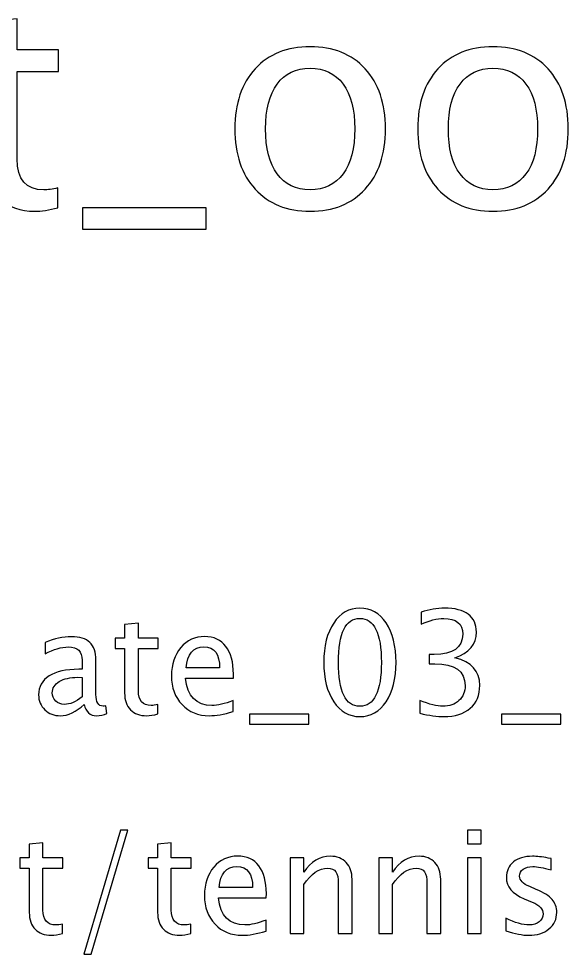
# Model space of a CAD drawing. Header units: centimetres. Extents: x -31.5 to 31.5, y -16.5 to 28.7.
# Drawn here: x -21.39 to -16.5, y 20.03 to 28.35 of the extents above; entities that cross this region are included whole.
import ezdxf

# ---------------------------------------------------------------- set-up
doc = ezdxf.new("R2010")
doc.units = ezdxf.units.CM
doc.header["$MEASUREMENT"] = 0
doc.layers.add('Layer 1', color=7, linetype='Continuous')

msp = doc.modelspace()

# ---------------------------------------------------------------- linework, layer by layer
at = {"layer": 'Layer 1'}
for points, knots in [([(-21.04092, 26.67088), (-21.11941, 26.64927), (-21.18776, 26.63869), (-21.24553, 26.63869), (-21.24553, 26.63869), (-21.37518, 26.63869), (-21.47616, 26.67573), (-21.54848, 26.74981), (-21.54848, 26.74981), (-21.62124, 26.8239), (-21.6574, 26.92664), (-21.6574, 27.0585), (-21.6574, 27.0585), (-21.6574, 27.0585), (-21.6574, 27.88223), (-21.6574, 27.88223), (-21.6574, 27.88223), (-21.6574, 27.88223), (-21.8329, 27.88223), (-21.8329, 27.88223), (-21.8329, 27.88223), (-21.8329, 27.88223), (-21.8329, 28.07273), (-21.8329, 28.07273), (-21.8329, 28.07273), (-21.8329, 28.07273), (-21.6574, 28.07273), (-21.6574, 28.07273), (-21.6574, 28.07273), (-21.6574, 28.07273), (-21.6574, 28.32629), (-21.6574, 28.32629), (-21.6574, 28.32629), (-21.6574, 28.32629), (-21.4034, 28.35054), (-21.4034, 28.35054), (-21.4034, 28.35054), (-21.4034, 28.35054), (-21.4034, 28.07273), (-21.4034, 28.07273), (-21.4034, 28.07273), (-21.4034, 28.07273), (-21.03563, 28.07273), (-21.03563, 28.07273), (-21.03563, 28.07273), (-21.03563, 28.07273), (-21.03563, 27.88223), (-21.03563, 27.88223), (-21.03563, 27.88223), (-21.03563, 27.88223), (-21.4034, 27.88223), (-21.4034, 27.88223), (-21.4034, 27.88223), (-21.4034, 27.88223), (-21.4034, 27.10436), (-21.4034, 27.10436), (-21.4034, 27.10436), (-21.4034, 26.92091), (-21.32358, 26.82919), (-21.16439, 26.82919), (-21.16439, 26.82919), (-21.13044, 26.82919), (-21.08943, 26.83492), (-21.04092, 26.84595), (-21.04092, 26.84595), (-21.04092, 26.84595), (-21.04092, 26.67088), (-21.04092, 26.67088)], [0, 0, 0, 0, 0.0555556, 0.0555556, 0.0555556, 0.0555556, 0.1111111, 0.1111111, 0.1111111, 0.1111111, 0.1666667, 0.1666667, 0.1666667, 0.1666667, 0.2222222, 0.2222222, 0.2222222, 0.2222222, 0.2777778, 0.2777778, 0.2777778, 0.2777778, 0.3333333, 0.3333333, 0.3333333, 0.3333333, 0.3888889, 0.3888889, 0.3888889, 0.3888889, 0.4444444, 0.4444444, 0.4444444, 0.4444444, 0.5, 0.5, 0.5, 0.5, 0.5555556, 0.5555556, 0.5555556, 0.5555556, 0.6111111, 0.6111111, 0.6111111, 0.6111111, 0.6666667, 0.6666667, 0.6666667, 0.6666667, 0.7222222, 0.7222222, 0.7222222, 0.7222222, 0.7777778, 0.7777778, 0.7777778, 0.7777778, 0.8333333, 0.8333333, 0.8333333, 0.8333333, 0.8888889, 0.8888889, 0.8888889, 0.8888889, 1, 1, 1, 1]), ([(-18.79726, 26.63869), (-19.00319, 26.63869), (-19.16635, 26.70439), (-19.2863, 26.8358), (-19.2863, 26.8358), (-19.40668, 26.96721), (-19.46666, 27.14581), (-19.46666, 27.37114), (-19.46666, 27.37114), (-19.46666, 27.59604), (-19.40668, 27.77419), (-19.2863, 27.90516), (-19.2863, 27.90516), (-19.16635, 28.03613), (-19.00319, 28.10183), (-18.79726, 28.10183), (-18.79726, 28.10183), (-18.59133, 28.10183), (-18.42817, 28.03613), (-18.30822, 27.90516), (-18.30822, 27.90516), (-18.18784, 27.77419), (-18.12787, 27.59604), (-18.12787, 27.37114), (-18.12787, 27.37114), (-18.12787, 27.14581), (-18.18784, 26.96721), (-18.30822, 26.8358), (-18.30822, 26.8358), (-18.42817, 26.70439), (-18.59133, 26.63869), (-18.79726, 26.63869)], [0, 0, 0, 0, 0.1111111, 0.1111111, 0.1111111, 0.1111111, 0.2222222, 0.2222222, 0.2222222, 0.2222222, 0.3333333, 0.3333333, 0.3333333, 0.3333333, 0.4444444, 0.4444444, 0.4444444, 0.4444444, 0.5555556, 0.5555556, 0.5555556, 0.5555556, 0.6666667, 0.6666667, 0.6666667, 0.6666667, 0.7777778, 0.7777778, 0.7777778, 0.7777778, 1, 1, 1, 1]), ([(-17.17184, 26.63869), (-17.37777, 26.63869), (-17.54093, 26.70439), (-17.66088, 26.8358), (-17.66088, 26.8358), (-17.78126, 26.96721), (-17.84124, 27.14581), (-17.84124, 27.37114), (-17.84124, 27.37114), (-17.84124, 27.59604), (-17.78126, 27.77419), (-17.66088, 27.90516), (-17.66088, 27.90516), (-17.54093, 28.03613), (-17.37777, 28.10183), (-17.17184, 28.10183), (-17.17184, 28.10183), (-16.96591, 28.10183), (-16.80275, 28.03613), (-16.6828, 27.90516), (-16.6828, 27.90516), (-16.56242, 27.77419), (-16.50245, 27.59604), (-16.50245, 27.37114), (-16.50245, 27.37114), (-16.50245, 27.14581), (-16.56242, 26.96721), (-16.6828, 26.8358), (-16.6828, 26.8358), (-16.80275, 26.70439), (-16.96591, 26.63869), (-17.17184, 26.63869)], [0, 0, 0, 0, 0.1111111, 0.1111111, 0.1111111, 0.1111111, 0.2222222, 0.2222222, 0.2222222, 0.2222222, 0.3333333, 0.3333333, 0.3333333, 0.3333333, 0.4444444, 0.4444444, 0.4444444, 0.4444444, 0.5555556, 0.5555556, 0.5555556, 0.5555556, 0.6666667, 0.6666667, 0.6666667, 0.6666667, 0.7777778, 0.7777778, 0.7777778, 0.7777778, 1, 1, 1, 1]), ([(-18.7977, 26.82919), (-18.67202, 26.82919), (-18.57413, 26.87637), (-18.50446, 26.97118), (-18.50446, 26.97118), (-18.43522, 27.06555), (-18.40039, 27.19917), (-18.40039, 27.37114), (-18.40039, 27.37114), (-18.40039, 27.54268), (-18.43522, 27.67586), (-18.50446, 27.77022), (-18.50446, 27.77022), (-18.57413, 27.86415), (-18.67202, 27.91133), (-18.7977, 27.91133), (-18.7977, 27.91133), (-18.92382, 27.91133), (-19.02171, 27.86415), (-19.09051, 27.77022), (-19.09051, 27.77022), (-19.15974, 27.67586), (-19.19413, 27.54268), (-19.19413, 27.37114), (-19.19413, 27.37114), (-19.19413, 27.19917), (-19.15974, 27.06555), (-19.09051, 26.97118), (-19.09051, 26.97118), (-19.02171, 26.87637), (-18.92382, 26.82919), (-18.7977, 26.82919)], [0, 0, 0, 0, 0.1111111, 0.1111111, 0.1111111, 0.1111111, 0.2222222, 0.2222222, 0.2222222, 0.2222222, 0.3333333, 0.3333333, 0.3333333, 0.3333333, 0.4444444, 0.4444444, 0.4444444, 0.4444444, 0.5555556, 0.5555556, 0.5555556, 0.5555556, 0.6666667, 0.6666667, 0.6666667, 0.6666667, 0.7777778, 0.7777778, 0.7777778, 0.7777778, 1, 1, 1, 1]), ([(-17.17228, 26.82919), (-17.0466, 26.82919), (-16.94871, 26.87637), (-16.87904, 26.97118), (-16.87904, 26.97118), (-16.8098, 27.06555), (-16.77497, 27.19917), (-16.77497, 27.37114), (-16.77497, 27.37114), (-16.77497, 27.54268), (-16.8098, 27.67586), (-16.87904, 27.77022), (-16.87904, 27.77022), (-16.94871, 27.86415), (-17.0466, 27.91133), (-17.17228, 27.91133), (-17.17228, 27.91133), (-17.2984, 27.91133), (-17.39629, 27.86415), (-17.46509, 27.77022), (-17.46509, 27.77022), (-17.53432, 27.67586), (-17.56871, 27.54268), (-17.56871, 27.37114), (-17.56871, 27.37114), (-17.56871, 27.19917), (-17.53432, 27.06555), (-17.46509, 26.97118), (-17.46509, 26.97118), (-17.39629, 26.87637), (-17.2984, 26.82919), (-17.17228, 26.82919)], [0, 0, 0, 0, 0.1111111, 0.1111111, 0.1111111, 0.1111111, 0.2222222, 0.2222222, 0.2222222, 0.2222222, 0.3333333, 0.3333333, 0.3333333, 0.3333333, 0.4444444, 0.4444444, 0.4444444, 0.4444444, 0.5555556, 0.5555556, 0.5555556, 0.5555556, 0.6666667, 0.6666667, 0.6666667, 0.6666667, 0.7777778, 0.7777778, 0.7777778, 0.7777778, 1, 1, 1, 1]), ([(-20.82132, 26.47994), (-20.82132, 26.47994), (-20.82132, 26.67044), (-20.82132, 26.67044), (-20.82132, 26.67044), (-20.82132, 26.67044), (-19.72065, 26.67044), (-19.72065, 26.67044), (-19.72065, 26.67044), (-19.72065, 26.67044), (-19.72065, 26.47994), (-19.72065, 26.47994), (-19.72065, 26.47994), (-19.72065, 26.47994), (-20.82132, 26.47994), (-20.82132, 26.47994)], [0, 0, 0, 0, 0.2, 0.2, 0.2, 0.2, 0.4, 0.4, 0.4, 0.4, 0.6, 0.6, 0.6, 0.6, 1, 1, 1, 1]), ([(-18.35502, 22.14758), (-18.45133, 22.14758), (-18.52901, 22.19182), (-18.58785, 22.28008), (-18.58785, 22.28008), (-18.64691, 22.36835), (-18.67633, 22.48477), (-18.67633, 22.62955), (-18.67633, 22.62955), (-18.67633, 22.77433), (-18.64691, 22.89074), (-18.58785, 22.97901), (-18.58785, 22.97901), (-18.52901, 23.06727), (-18.45133, 23.11151), (-18.35502, 23.11151), (-18.35502, 23.11151), (-18.25829, 23.11151), (-18.18061, 23.06748), (-18.12176, 22.97943), (-18.12176, 22.97943), (-18.06313, 22.89138), (-18.03371, 22.77475), (-18.03371, 22.62955), (-18.03371, 22.62955), (-18.03371, 22.48477), (-18.06313, 22.36835), (-18.12176, 22.28008), (-18.12176, 22.28008), (-18.18061, 22.19182), (-18.25829, 22.14758), (-18.35502, 22.14758)], [0, 0, 0, 0, 0.1111111, 0.1111111, 0.1111111, 0.1111111, 0.2222222, 0.2222222, 0.2222222, 0.2222222, 0.3333333, 0.3333333, 0.3333333, 0.3333333, 0.4444444, 0.4444444, 0.4444444, 0.4444444, 0.5555556, 0.5555556, 0.5555556, 0.5555556, 0.6666667, 0.6666667, 0.6666667, 0.6666667, 0.7777778, 0.7777778, 0.7777778, 0.7777778, 1, 1, 1, 1]), ([(-17.82374, 22.17679), (-17.82374, 22.17679), (-17.82374, 22.29109), (-17.82374, 22.29109), (-17.82374, 22.29109), (-17.73653, 22.25638), (-17.66816, 22.23902), (-17.618, 22.23902), (-17.618, 22.23902), (-17.55894, 22.23902), (-17.51132, 22.25595), (-17.4747, 22.29003), (-17.4747, 22.29003), (-17.43808, 22.32411), (-17.41988, 22.36856), (-17.41988, 22.42317), (-17.41988, 22.42317), (-17.41988, 22.55271), (-17.51005, 22.61748), (-17.69039, 22.61748), (-17.69039, 22.61748), (-17.69039, 22.61748), (-17.73865, 22.61748), (-17.73865, 22.61748), (-17.73865, 22.61748), (-17.73865, 22.61748), (-17.73865, 22.6994), (-17.73865, 22.6994), (-17.73865, 22.6994), (-17.73865, 22.6994), (-17.69589, 22.70003), (-17.69589, 22.70003), (-17.69589, 22.70003), (-17.52635, 22.70003), (-17.44147, 22.75972), (-17.44147, 22.87931), (-17.44147, 22.87931), (-17.44147, 22.97308), (-17.49777, 23.02007), (-17.61017, 23.02007), (-17.61017, 23.02007), (-17.67049, 23.02007), (-17.73738, 23.00271), (-17.81104, 22.968), (-17.81104, 22.968), (-17.81104, 22.968), (-17.81104, 23.07468), (-17.81104, 23.07468), (-17.81104, 23.07468), (-17.73886, 23.09923), (-17.66922, 23.11151), (-17.60234, 23.11151), (-17.60234, 23.11151), (-17.51132, 23.11151), (-17.44126, 23.09331), (-17.39257, 23.0569), (-17.39257, 23.0569), (-17.34389, 23.02071), (-17.31955, 22.968), (-17.31955, 22.899), (-17.31955, 22.899), (-17.31955, 22.79126), (-17.38326, 22.71442), (-17.5109, 22.6687), (-17.5109, 22.6687), (-17.36294, 22.6342), (-17.28907, 22.55313), (-17.28907, 22.42508), (-17.28907, 22.42508), (-17.28907, 22.33872), (-17.31764, 22.27077), (-17.37458, 22.22145), (-17.37458, 22.22145), (-17.43152, 22.17213), (-17.50984, 22.14758), (-17.60932, 22.14758), (-17.60932, 22.14758), (-17.66605, 22.14758), (-17.73738, 22.15732), (-17.82374, 22.17679)], [0, 0, 0, 0, 0.047619, 0.047619, 0.047619, 0.047619, 0.0952381, 0.0952381, 0.0952381, 0.0952381, 0.1428571, 0.1428571, 0.1428571, 0.1428571, 0.1904762, 0.1904762, 0.1904762, 0.1904762, 0.2380952, 0.2380952, 0.2380952, 0.2380952, 0.2857143, 0.2857143, 0.2857143, 0.2857143, 0.3333333, 0.3333333, 0.3333333, 0.3333333, 0.3809524, 0.3809524, 0.3809524, 0.3809524, 0.4285714, 0.4285714, 0.4285714, 0.4285714, 0.4761905, 0.4761905, 0.4761905, 0.4761905, 0.5238095, 0.5238095, 0.5238095, 0.5238095, 0.5714286, 0.5714286, 0.5714286, 0.5714286, 0.6190476, 0.6190476, 0.6190476, 0.6190476, 0.6666667, 0.6666667, 0.6666667, 0.6666667, 0.7142857, 0.7142857, 0.7142857, 0.7142857, 0.7619048, 0.7619048, 0.7619048, 0.7619048, 0.8095238, 0.8095238, 0.8095238, 0.8095238, 0.8571429, 0.8571429, 0.8571429, 0.8571429, 0.9047619, 0.9047619, 0.9047619, 0.9047619, 1, 1, 1, 1]), ([(-20.15101, 22.17065), (-20.18869, 22.16028), (-20.22149, 22.1552), (-20.24922, 22.1552), (-20.24922, 22.1552), (-20.31145, 22.1552), (-20.35992, 22.17298), (-20.39464, 22.20854), (-20.39464, 22.20854), (-20.42956, 22.2441), (-20.44692, 22.29342), (-20.44692, 22.35671), (-20.44692, 22.35671), (-20.44692, 22.35671), (-20.44692, 22.7521), (-20.44692, 22.7521), (-20.44692, 22.7521), (-20.44692, 22.7521), (-20.53116, 22.7521), (-20.53116, 22.7521), (-20.53116, 22.7521), (-20.53116, 22.7521), (-20.53116, 22.84354), (-20.53116, 22.84354), (-20.53116, 22.84354), (-20.53116, 22.84354), (-20.44692, 22.84354), (-20.44692, 22.84354), (-20.44692, 22.84354), (-20.44692, 22.84354), (-20.44692, 22.96525), (-20.44692, 22.96525), (-20.44692, 22.96525), (-20.44692, 22.96525), (-20.325, 22.97689), (-20.325, 22.97689), (-20.325, 22.97689), (-20.325, 22.97689), (-20.325, 22.84354), (-20.325, 22.84354), (-20.325, 22.84354), (-20.325, 22.84354), (-20.14847, 22.84354), (-20.14847, 22.84354), (-20.14847, 22.84354), (-20.14847, 22.84354), (-20.14847, 22.7521), (-20.14847, 22.7521), (-20.14847, 22.7521), (-20.14847, 22.7521), (-20.325, 22.7521), (-20.325, 22.7521), (-20.325, 22.7521), (-20.325, 22.7521), (-20.325, 22.37872), (-20.325, 22.37872), (-20.325, 22.37872), (-20.325, 22.29067), (-20.28669, 22.24664), (-20.21028, 22.24664), (-20.21028, 22.24664), (-20.19398, 22.24664), (-20.17429, 22.24939), (-20.15101, 22.25468), (-20.15101, 22.25468), (-20.15101, 22.25468), (-20.15101, 22.17065), (-20.15101, 22.17065)], [0, 0, 0, 0, 0.0555556, 0.0555556, 0.0555556, 0.0555556, 0.1111111, 0.1111111, 0.1111111, 0.1111111, 0.1666667, 0.1666667, 0.1666667, 0.1666667, 0.2222222, 0.2222222, 0.2222222, 0.2222222, 0.2777778, 0.2777778, 0.2777778, 0.2777778, 0.3333333, 0.3333333, 0.3333333, 0.3333333, 0.3888889, 0.3888889, 0.3888889, 0.3888889, 0.4444444, 0.4444444, 0.4444444, 0.4444444, 0.5, 0.5, 0.5, 0.5, 0.5555556, 0.5555556, 0.5555556, 0.5555556, 0.6111111, 0.6111111, 0.6111111, 0.6111111, 0.6666667, 0.6666667, 0.6666667, 0.6666667, 0.7222222, 0.7222222, 0.7222222, 0.7222222, 0.7777778, 0.7777778, 0.7777778, 0.7777778, 0.8333333, 0.8333333, 0.8333333, 0.8333333, 0.8888889, 0.8888889, 0.8888889, 0.8888889, 1, 1, 1, 1]), ([(-18.35523, 22.23902), (-18.22802, 22.23902), (-18.16452, 22.3692), (-18.16452, 22.62955), (-18.16452, 22.62955), (-18.16452, 22.8899), (-18.22802, 23.02007), (-18.35523, 23.02007), (-18.35523, 23.02007), (-18.48202, 23.02007), (-18.54552, 22.8899), (-18.54552, 22.62955), (-18.54552, 22.62955), (-18.54552, 22.3692), (-18.48202, 22.23902), (-18.35523, 22.23902)], [0, 0, 0, 0, 0.2, 0.2, 0.2, 0.2, 0.4, 0.4, 0.4, 0.4, 0.6, 0.6, 0.6, 0.6, 1, 1, 1, 1]), ([(-20.80633, 22.25617), (-20.87956, 22.18886), (-20.95005, 22.1552), (-21.01778, 22.1552), (-21.01778, 22.1552), (-21.07345, 22.1552), (-21.11981, 22.17256), (-21.15642, 22.20748), (-21.15642, 22.20748), (-21.19325, 22.24241), (-21.21167, 22.28643), (-21.21167, 22.33956), (-21.21167, 22.33956), (-21.21167, 22.41301), (-21.18077, 22.46953), (-21.11896, 22.5089), (-21.11896, 22.5089), (-21.05715, 22.54827), (-20.96846, 22.56795), (-20.85289, 22.56795), (-20.85289, 22.56795), (-20.85289, 22.56795), (-20.82432, 22.56795), (-20.82432, 22.56795), (-20.82432, 22.56795), (-20.82432, 22.56795), (-20.82432, 22.64902), (-20.82432, 22.64902), (-20.82432, 22.64902), (-20.82432, 22.72712), (-20.86496, 22.76607), (-20.94645, 22.76607), (-20.94645, 22.76607), (-21.00953, 22.76607), (-21.07853, 22.74617), (-21.15325, 22.70638), (-21.15325, 22.70638), (-21.15325, 22.70638), (-21.15325, 22.80671), (-21.15325, 22.80671), (-21.15325, 22.80671), (-21.07112, 22.84058), (-20.99365, 22.85751), (-20.92105, 22.85751), (-20.92105, 22.85751), (-20.84633, 22.85751), (-20.79109, 22.84058), (-20.75574, 22.8065), (-20.75574, 22.8065), (-20.72018, 22.77242), (-20.7024, 22.71993), (-20.7024, 22.64902), (-20.7024, 22.64902), (-20.7024, 22.64902), (-20.7024, 22.34485), (-20.7024, 22.34485), (-20.7024, 22.34485), (-20.7024, 22.27522), (-20.68102, 22.24029), (-20.63805, 22.24029), (-20.63805, 22.24029), (-20.63276, 22.24029), (-20.62493, 22.24114), (-20.61456, 22.24283), (-20.61456, 22.24283), (-20.61456, 22.24283), (-20.60588, 22.1751), (-20.60588, 22.1751), (-20.60588, 22.1751), (-20.63361, 22.16176), (-20.66409, 22.1552), (-20.69753, 22.1552), (-20.69753, 22.1552), (-20.75447, 22.1552), (-20.79066, 22.18886), (-20.80633, 22.25617)], [0, 0, 0, 0, 0.05, 0.05, 0.05, 0.05, 0.1, 0.1, 0.1, 0.1, 0.15, 0.15, 0.15, 0.15, 0.2, 0.2, 0.2, 0.2, 0.25, 0.25, 0.25, 0.25, 0.3, 0.3, 0.3, 0.3, 0.35, 0.35, 0.35, 0.35, 0.4, 0.4, 0.4, 0.4, 0.45, 0.45, 0.45, 0.45, 0.5, 0.5, 0.5, 0.5, 0.55, 0.55, 0.55, 0.55, 0.6, 0.6, 0.6, 0.6, 0.65, 0.65, 0.65, 0.65, 0.7, 0.7, 0.7, 0.7, 0.75, 0.75, 0.75, 0.75, 0.8, 0.8, 0.8, 0.8, 0.85, 0.85, 0.85, 0.85, 0.9, 0.9, 0.9, 0.9, 1, 1, 1, 1]), ([(-19.48299, 22.19203), (-19.5649, 22.16748), (-19.63497, 22.1552), (-19.69339, 22.1552), (-19.69339, 22.1552), (-19.79308, 22.1552), (-19.87415, 22.18822), (-19.93659, 22.25405), (-19.93659, 22.25405), (-19.99903, 22.31988), (-20.03036, 22.40518), (-20.03036, 22.51017), (-20.03036, 22.51017), (-20.03036, 22.61198), (-20.00284, 22.69559), (-19.9476, 22.76099), (-19.9476, 22.76099), (-19.89235, 22.82618), (-19.82166, 22.85878), (-19.73551, 22.85878), (-19.73551, 22.85878), (-19.65402, 22.85878), (-19.59094, 22.82978), (-19.54649, 22.77179), (-19.54649, 22.77179), (-19.50204, 22.71379), (-19.47981, 22.63166), (-19.47981, 22.52519), (-19.47981, 22.52519), (-19.47981, 22.52519), (-19.48045, 22.48794), (-19.48045, 22.48794), (-19.48045, 22.48794), (-19.48045, 22.48794), (-19.9059, 22.48794), (-19.9059, 22.48794), (-19.9059, 22.48794), (-19.88812, 22.32707), (-19.80959, 22.24664), (-19.67053, 22.24664), (-19.67053, 22.24664), (-19.61951, 22.24664), (-19.55707, 22.26103), (-19.48299, 22.28982), (-19.48299, 22.28982), (-19.48299, 22.28982), (-19.48299, 22.19203), (-19.48299, 22.19203)], [0, 0, 0, 0, 0.0769231, 0.0769231, 0.0769231, 0.0769231, 0.1538462, 0.1538462, 0.1538462, 0.1538462, 0.2307692, 0.2307692, 0.2307692, 0.2307692, 0.3076923, 0.3076923, 0.3076923, 0.3076923, 0.3846154, 0.3846154, 0.3846154, 0.3846154, 0.4615385, 0.4615385, 0.4615385, 0.4615385, 0.5384615, 0.5384615, 0.5384615, 0.5384615, 0.6153846, 0.6153846, 0.6153846, 0.6153846, 0.6923077, 0.6923077, 0.6923077, 0.6923077, 0.7692308, 0.7692308, 0.7692308, 0.7692308, 0.8461538, 0.8461538, 0.8461538, 0.8461538, 1, 1, 1, 1]), ([(-19.89955, 22.57938), (-19.89955, 22.57938), (-19.60237, 22.57938), (-19.60237, 22.57938), (-19.60237, 22.57938), (-19.60237, 22.70469), (-19.64915, 22.76734), (-19.74249, 22.76734), (-19.74249, 22.76734), (-19.83647, 22.76734), (-19.88875, 22.70469), (-19.89955, 22.57938)], [0, 0, 0, 0, 0.25, 0.25, 0.25, 0.25, 0.5, 0.5, 0.5, 0.5, 1, 1, 1, 1]), ([(-20.82432, 22.32263), (-20.82432, 22.32263), (-20.82432, 22.49556), (-20.82432, 22.49556), (-20.82432, 22.49556), (-20.82432, 22.49556), (-20.86348, 22.49683), (-20.86348, 22.49683), (-20.86348, 22.49683), (-20.93121, 22.49683), (-20.98582, 22.48434), (-21.02752, 22.45937), (-21.02752, 22.45937), (-21.06901, 22.43418), (-21.08975, 22.40095), (-21.08975, 22.35946), (-21.08975, 22.35946), (-21.08975, 22.33046), (-21.07938, 22.30591), (-21.05885, 22.2858), (-21.05885, 22.2858), (-21.0381, 22.26569), (-21.01291, 22.25553), (-20.98307, 22.25553), (-20.98307, 22.25553), (-20.93227, 22.25553), (-20.87935, 22.27797), (-20.82432, 22.32263)], [0, 0, 0, 0, 0.125, 0.125, 0.125, 0.125, 0.25, 0.25, 0.25, 0.25, 0.375, 0.375, 0.375, 0.375, 0.5, 0.5, 0.5, 0.5, 0.625, 0.625, 0.625, 0.625, 0.75, 0.75, 0.75, 0.75, 1, 1, 1, 1]), ([(-19.338, 22.079), (-19.338, 22.079), (-19.338, 22.17044), (-19.338, 22.17044), (-19.338, 22.17044), (-19.338, 22.17044), (-18.80968, 22.17044), (-18.80968, 22.17044), (-18.80968, 22.17044), (-18.80968, 22.17044), (-18.80968, 22.079), (-18.80968, 22.079), (-18.80968, 22.079), (-18.80968, 22.079), (-19.338, 22.079), (-19.338, 22.079)], [0, 0, 0, 0, 0.2, 0.2, 0.2, 0.2, 0.4, 0.4, 0.4, 0.4, 0.6, 0.6, 0.6, 0.6, 1, 1, 1, 1]), ([(-17.09688, 22.079), (-17.09688, 22.079), (-17.09688, 22.17044), (-17.09688, 22.17044), (-17.09688, 22.17044), (-17.09688, 22.17044), (-16.56856, 22.17044), (-16.56856, 22.17044), (-16.56856, 22.17044), (-16.56856, 22.17044), (-16.56856, 22.079), (-16.56856, 22.079), (-16.56856, 22.079), (-16.56856, 22.079), (-17.09688, 22.079), (-17.09688, 22.079)], [0, 0, 0, 0, 0.2, 0.2, 0.2, 0.2, 0.4, 0.4, 0.4, 0.4, 0.6, 0.6, 0.6, 0.6, 1, 1, 1, 1]), ([(-20.80952, 20.03472), (-20.80952, 20.03472), (-20.48292, 21.13708), (-20.48292, 21.13708), (-20.48292, 21.13708), (-20.48292, 21.13708), (-20.41836, 21.13708), (-20.41836, 21.13708), (-20.41836, 21.13708), (-20.41836, 21.13708), (-20.74496, 20.03472), (-20.74496, 20.03472), (-20.74496, 20.03472), (-20.74496, 20.03472), (-20.80952, 20.03472), (-20.80952, 20.03472)], [0, 0, 0, 0, 0.2, 0.2, 0.2, 0.2, 0.4, 0.4, 0.4, 0.4, 0.6, 0.6, 0.6, 0.6, 1, 1, 1, 1]), ([(-17.39978, 21.01516), (-17.39978, 21.01516), (-17.39978, 21.13708), (-17.39978, 21.13708), (-17.39978, 21.13708), (-17.39978, 21.13708), (-17.27786, 21.13708), (-17.27786, 21.13708), (-17.27786, 21.13708), (-17.27786, 21.13708), (-17.27786, 21.01516), (-17.27786, 21.01516), (-17.27786, 21.01516), (-17.27786, 21.01516), (-17.39978, 21.01516), (-17.39978, 21.01516)], [0, 0, 0, 0, 0.2, 0.2, 0.2, 0.2, 0.4, 0.4, 0.4, 0.4, 0.6, 0.6, 0.6, 0.6, 1, 1, 1, 1]), ([(-20.99875, 20.21908), (-21.03643, 20.20871), (-21.06923, 20.20363), (-21.09696, 20.20363), (-21.09696, 20.20363), (-21.15919, 20.20363), (-21.20766, 20.22141), (-21.24238, 20.25697), (-21.24238, 20.25697), (-21.2773, 20.29253), (-21.29466, 20.34185), (-21.29466, 20.40514), (-21.29466, 20.40514), (-21.29466, 20.40514), (-21.29466, 20.80053), (-21.29466, 20.80053), (-21.29466, 20.80053), (-21.29466, 20.80053), (-21.3789, 20.80053), (-21.3789, 20.80053), (-21.3789, 20.80053), (-21.3789, 20.80053), (-21.3789, 20.89197), (-21.3789, 20.89197), (-21.3789, 20.89197), (-21.3789, 20.89197), (-21.29466, 20.89197), (-21.29466, 20.89197), (-21.29466, 20.89197), (-21.29466, 20.89197), (-21.29466, 21.01368), (-21.29466, 21.01368), (-21.29466, 21.01368), (-21.29466, 21.01368), (-21.17274, 21.02532), (-21.17274, 21.02532), (-21.17274, 21.02532), (-21.17274, 21.02532), (-21.17274, 20.89197), (-21.17274, 20.89197), (-21.17274, 20.89197), (-21.17274, 20.89197), (-20.99621, 20.89197), (-20.99621, 20.89197), (-20.99621, 20.89197), (-20.99621, 20.89197), (-20.99621, 20.80053), (-20.99621, 20.80053), (-20.99621, 20.80053), (-20.99621, 20.80053), (-21.17274, 20.80053), (-21.17274, 20.80053), (-21.17274, 20.80053), (-21.17274, 20.80053), (-21.17274, 20.42715), (-21.17274, 20.42715), (-21.17274, 20.42715), (-21.17274, 20.3391), (-21.13443, 20.29507), (-21.05802, 20.29507), (-21.05802, 20.29507), (-21.04172, 20.29507), (-21.02203, 20.29782), (-20.99875, 20.30311), (-20.99875, 20.30311), (-20.99875, 20.30311), (-20.99875, 20.21908), (-20.99875, 20.21908)], [0, 0, 0, 0, 0.0555556, 0.0555556, 0.0555556, 0.0555556, 0.1111111, 0.1111111, 0.1111111, 0.1111111, 0.1666667, 0.1666667, 0.1666667, 0.1666667, 0.2222222, 0.2222222, 0.2222222, 0.2222222, 0.2777778, 0.2777778, 0.2777778, 0.2777778, 0.3333333, 0.3333333, 0.3333333, 0.3333333, 0.3888889, 0.3888889, 0.3888889, 0.3888889, 0.4444444, 0.4444444, 0.4444444, 0.4444444, 0.5, 0.5, 0.5, 0.5, 0.5555556, 0.5555556, 0.5555556, 0.5555556, 0.6111111, 0.6111111, 0.6111111, 0.6111111, 0.6666667, 0.6666667, 0.6666667, 0.6666667, 0.7222222, 0.7222222, 0.7222222, 0.7222222, 0.7777778, 0.7777778, 0.7777778, 0.7777778, 0.8333333, 0.8333333, 0.8333333, 0.8333333, 0.8888889, 0.8888889, 0.8888889, 0.8888889, 1, 1, 1, 1]), ([(-19.85787, 20.21908), (-19.89555, 20.20871), (-19.92835, 20.20363), (-19.95608, 20.20363), (-19.95608, 20.20363), (-20.01831, 20.20363), (-20.06678, 20.22141), (-20.1015, 20.25697), (-20.1015, 20.25697), (-20.13642, 20.29253), (-20.15378, 20.34185), (-20.15378, 20.40514), (-20.15378, 20.40514), (-20.15378, 20.40514), (-20.15378, 20.80053), (-20.15378, 20.80053), (-20.15378, 20.80053), (-20.15378, 20.80053), (-20.23802, 20.80053), (-20.23802, 20.80053), (-20.23802, 20.80053), (-20.23802, 20.80053), (-20.23802, 20.89197), (-20.23802, 20.89197), (-20.23802, 20.89197), (-20.23802, 20.89197), (-20.15378, 20.89197), (-20.15378, 20.89197), (-20.15378, 20.89197), (-20.15378, 20.89197), (-20.15378, 21.01368), (-20.15378, 21.01368), (-20.15378, 21.01368), (-20.15378, 21.01368), (-20.03186, 21.02532), (-20.03186, 21.02532), (-20.03186, 21.02532), (-20.03186, 21.02532), (-20.03186, 20.89197), (-20.03186, 20.89197), (-20.03186, 20.89197), (-20.03186, 20.89197), (-19.85533, 20.89197), (-19.85533, 20.89197), (-19.85533, 20.89197), (-19.85533, 20.89197), (-19.85533, 20.80053), (-19.85533, 20.80053), (-19.85533, 20.80053), (-19.85533, 20.80053), (-20.03186, 20.80053), (-20.03186, 20.80053), (-20.03186, 20.80053), (-20.03186, 20.80053), (-20.03186, 20.42715), (-20.03186, 20.42715), (-20.03186, 20.42715), (-20.03186, 20.3391), (-19.99355, 20.29507), (-19.91714, 20.29507), (-19.91714, 20.29507), (-19.90084, 20.29507), (-19.88115, 20.29782), (-19.85787, 20.30311), (-19.85787, 20.30311), (-19.85787, 20.30311), (-19.85787, 20.21908), (-19.85787, 20.21908)], [0, 0, 0, 0, 0.0555556, 0.0555556, 0.0555556, 0.0555556, 0.1111111, 0.1111111, 0.1111111, 0.1111111, 0.1666667, 0.1666667, 0.1666667, 0.1666667, 0.2222222, 0.2222222, 0.2222222, 0.2222222, 0.2777778, 0.2777778, 0.2777778, 0.2777778, 0.3333333, 0.3333333, 0.3333333, 0.3333333, 0.3888889, 0.3888889, 0.3888889, 0.3888889, 0.4444444, 0.4444444, 0.4444444, 0.4444444, 0.5, 0.5, 0.5, 0.5, 0.5555556, 0.5555556, 0.5555556, 0.5555556, 0.6111111, 0.6111111, 0.6111111, 0.6111111, 0.6666667, 0.6666667, 0.6666667, 0.6666667, 0.7222222, 0.7222222, 0.7222222, 0.7222222, 0.7777778, 0.7777778, 0.7777778, 0.7777778, 0.8333333, 0.8333333, 0.8333333, 0.8333333, 0.8888889, 0.8888889, 0.8888889, 0.8888889, 1, 1, 1, 1]), ([(-19.18985, 20.24046), (-19.27176, 20.21591), (-19.34183, 20.20363), (-19.40025, 20.20363), (-19.40025, 20.20363), (-19.49994, 20.20363), (-19.58101, 20.23665), (-19.64345, 20.30248), (-19.64345, 20.30248), (-19.70589, 20.36831), (-19.73722, 20.45361), (-19.73722, 20.5586), (-19.73722, 20.5586), (-19.73722, 20.66041), (-19.7097, 20.74402), (-19.65446, 20.80942), (-19.65446, 20.80942), (-19.59921, 20.87461), (-19.52852, 20.90721), (-19.44237, 20.90721), (-19.44237, 20.90721), (-19.36088, 20.90721), (-19.2978, 20.87821), (-19.25335, 20.82022), (-19.25335, 20.82022), (-19.2089, 20.76222), (-19.18667, 20.68009), (-19.18667, 20.57362), (-19.18667, 20.57362), (-19.18667, 20.57362), (-19.18731, 20.53637), (-19.18731, 20.53637), (-19.18731, 20.53637), (-19.18731, 20.53637), (-19.61276, 20.53637), (-19.61276, 20.53637), (-19.61276, 20.53637), (-19.59498, 20.3755), (-19.51645, 20.29507), (-19.37739, 20.29507), (-19.37739, 20.29507), (-19.32637, 20.29507), (-19.26393, 20.30946), (-19.18985, 20.33825), (-19.18985, 20.33825), (-19.18985, 20.33825), (-19.18985, 20.24046), (-19.18985, 20.24046)], [0, 0, 0, 0, 0.0769231, 0.0769231, 0.0769231, 0.0769231, 0.1538462, 0.1538462, 0.1538462, 0.1538462, 0.2307692, 0.2307692, 0.2307692, 0.2307692, 0.3076923, 0.3076923, 0.3076923, 0.3076923, 0.3846154, 0.3846154, 0.3846154, 0.3846154, 0.4615385, 0.4615385, 0.4615385, 0.4615385, 0.5384615, 0.5384615, 0.5384615, 0.5384615, 0.6153846, 0.6153846, 0.6153846, 0.6153846, 0.6923077, 0.6923077, 0.6923077, 0.6923077, 0.7692308, 0.7692308, 0.7692308, 0.7692308, 0.8461538, 0.8461538, 0.8461538, 0.8461538, 1, 1, 1, 1]), ([(-18.97628, 20.21887), (-18.97628, 20.21887), (-18.97628, 20.89197), (-18.97628, 20.89197), (-18.97628, 20.89197), (-18.97628, 20.89197), (-18.85436, 20.89197), (-18.85436, 20.89197), (-18.85436, 20.89197), (-18.85436, 20.89197), (-18.85436, 20.76476), (-18.85436, 20.76476), (-18.85436, 20.76476), (-18.7898, 20.85895), (-18.71064, 20.90594), (-18.61708, 20.90594), (-18.61708, 20.90594), (-18.55824, 20.90594), (-18.51146, 20.88753), (-18.47696, 20.85048), (-18.47696, 20.85048), (-18.44246, 20.81365), (-18.4251, 20.76391), (-18.4251, 20.70168), (-18.4251, 20.70168), (-18.4251, 20.70168), (-18.4251, 20.21887), (-18.4251, 20.21887), (-18.4251, 20.21887), (-18.4251, 20.21887), (-18.54702, 20.21887), (-18.54702, 20.21887), (-18.54702, 20.21887), (-18.54702, 20.21887), (-18.54702, 20.66189), (-18.54702, 20.66189), (-18.54702, 20.66189), (-18.54702, 20.71184), (-18.55443, 20.7474), (-18.56903, 20.76857), (-18.56903, 20.76857), (-18.58385, 20.78995), (-18.60819, 20.80053), (-18.64227, 20.80053), (-18.64227, 20.80053), (-18.7172, 20.80053), (-18.7879, 20.75164), (-18.85436, 20.65385), (-18.85436, 20.65385), (-18.85436, 20.65385), (-18.85436, 20.21887), (-18.85436, 20.21887), (-18.85436, 20.21887), (-18.85436, 20.21887), (-18.97628, 20.21887), (-18.97628, 20.21887)], [0, 0, 0, 0, 0.0666667, 0.0666667, 0.0666667, 0.0666667, 0.1333333, 0.1333333, 0.1333333, 0.1333333, 0.2, 0.2, 0.2, 0.2, 0.2666667, 0.2666667, 0.2666667, 0.2666667, 0.3333333, 0.3333333, 0.3333333, 0.3333333, 0.4, 0.4, 0.4, 0.4, 0.4666667, 0.4666667, 0.4666667, 0.4666667, 0.5333333, 0.5333333, 0.5333333, 0.5333333, 0.6, 0.6, 0.6, 0.6, 0.6666667, 0.6666667, 0.6666667, 0.6666667, 0.7333333, 0.7333333, 0.7333333, 0.7333333, 0.8, 0.8, 0.8, 0.8, 0.8666667, 0.8666667, 0.8666667, 0.8666667, 1, 1, 1, 1]), ([(-18.18803, 20.21887), (-18.18803, 20.21887), (-18.18803, 20.89197), (-18.18803, 20.89197), (-18.18803, 20.89197), (-18.18803, 20.89197), (-18.06611, 20.89197), (-18.06611, 20.89197), (-18.06611, 20.89197), (-18.06611, 20.89197), (-18.06611, 20.76476), (-18.06611, 20.76476), (-18.06611, 20.76476), (-18.00155, 20.85895), (-17.92239, 20.90594), (-17.82883, 20.90594), (-17.82883, 20.90594), (-17.76999, 20.90594), (-17.72321, 20.88753), (-17.68871, 20.85048), (-17.68871, 20.85048), (-17.65421, 20.81365), (-17.63685, 20.76391), (-17.63685, 20.70168), (-17.63685, 20.70168), (-17.63685, 20.70168), (-17.63685, 20.21887), (-17.63685, 20.21887), (-17.63685, 20.21887), (-17.63685, 20.21887), (-17.75877, 20.21887), (-17.75877, 20.21887), (-17.75877, 20.21887), (-17.75877, 20.21887), (-17.75877, 20.66189), (-17.75877, 20.66189), (-17.75877, 20.66189), (-17.75877, 20.71184), (-17.76618, 20.7474), (-17.78078, 20.76857), (-17.78078, 20.76857), (-17.7956, 20.78995), (-17.81994, 20.80053), (-17.85402, 20.80053), (-17.85402, 20.80053), (-17.92895, 20.80053), (-17.99965, 20.75164), (-18.06611, 20.65385), (-18.06611, 20.65385), (-18.06611, 20.65385), (-18.06611, 20.21887), (-18.06611, 20.21887), (-18.06611, 20.21887), (-18.06611, 20.21887), (-18.18803, 20.21887), (-18.18803, 20.21887)], [0, 0, 0, 0, 0.0666667, 0.0666667, 0.0666667, 0.0666667, 0.1333333, 0.1333333, 0.1333333, 0.1333333, 0.2, 0.2, 0.2, 0.2, 0.2666667, 0.2666667, 0.2666667, 0.2666667, 0.3333333, 0.3333333, 0.3333333, 0.3333333, 0.4, 0.4, 0.4, 0.4, 0.4666667, 0.4666667, 0.4666667, 0.4666667, 0.5333333, 0.5333333, 0.5333333, 0.5333333, 0.6, 0.6, 0.6, 0.6, 0.6666667, 0.6666667, 0.6666667, 0.6666667, 0.7333333, 0.7333333, 0.7333333, 0.7333333, 0.8, 0.8, 0.8, 0.8, 0.8666667, 0.8666667, 0.8666667, 0.8666667, 1, 1, 1, 1]), ([(-17.39978, 20.21887), (-17.39978, 20.21887), (-17.39978, 20.89197), (-17.39978, 20.89197), (-17.39978, 20.89197), (-17.39978, 20.89197), (-17.27786, 20.89197), (-17.27786, 20.89197), (-17.27786, 20.89197), (-17.27786, 20.89197), (-17.27786, 20.21887), (-17.27786, 20.21887), (-17.27786, 20.21887), (-17.27786, 20.21887), (-17.39978, 20.21887), (-17.39978, 20.21887)], [0, 0, 0, 0, 0.2, 0.2, 0.2, 0.2, 0.4, 0.4, 0.4, 0.4, 0.6, 0.6, 0.6, 0.6, 1, 1, 1, 1]), ([(-17.05688, 20.243), (-17.05688, 20.243), (-17.05688, 20.35476), (-17.05688, 20.35476), (-17.05688, 20.35476), (-16.97708, 20.31497), (-16.90787, 20.29507), (-16.84881, 20.29507), (-16.84881, 20.29507), (-16.81367, 20.29507), (-16.78446, 20.3046), (-16.76139, 20.32365), (-16.76139, 20.32365), (-16.73832, 20.34248), (-16.72668, 20.36619), (-16.72668, 20.39477), (-16.72668, 20.39477), (-16.72668, 20.43646), (-16.75906, 20.47097), (-16.82383, 20.49827), (-16.82383, 20.49827), (-16.82383, 20.49827), (-16.89517, 20.52854), (-16.89517, 20.52854), (-16.89517, 20.52854), (-17.00036, 20.57214), (-17.05307, 20.63522), (-17.05307, 20.71713), (-17.05307, 20.71713), (-17.05307, 20.77577), (-17.03233, 20.82191), (-16.99084, 20.85556), (-16.99084, 20.85556), (-16.94935, 20.88922), (-16.89241, 20.90594), (-16.82024, 20.90594), (-16.82024, 20.90594), (-16.78277, 20.90594), (-16.7362, 20.90086), (-16.68096, 20.89049), (-16.68096, 20.89049), (-16.68096, 20.89049), (-16.65556, 20.88562), (-16.65556, 20.88562), (-16.65556, 20.88562), (-16.65556, 20.88562), (-16.65556, 20.78402), (-16.65556, 20.78402), (-16.65556, 20.78402), (-16.7235, 20.80434), (-16.77769, 20.8145), (-16.81812, 20.8145), (-16.81812, 20.8145), (-16.85368, 20.8145), (-16.88183, 20.80667), (-16.90321, 20.79122), (-16.90321, 20.79122), (-16.92438, 20.77577), (-16.93496, 20.75502), (-16.93496, 20.72899), (-16.93496, 20.72899), (-16.93496, 20.69237), (-16.90533, 20.66125), (-16.84585, 20.63607), (-16.84585, 20.63607), (-16.84585, 20.63607), (-16.78722, 20.6113), (-16.78722, 20.6113), (-16.78722, 20.6113), (-16.72075, 20.58336), (-16.67376, 20.55373), (-16.64625, 20.52261), (-16.64625, 20.52261), (-16.61852, 20.4915), (-16.60476, 20.45255), (-16.60476, 20.40598), (-16.60476, 20.40598), (-16.60476, 20.34693), (-16.62804, 20.29846), (-16.67482, 20.26057), (-16.67482, 20.26057), (-16.72139, 20.22268), (-16.78108, 20.20363), (-16.85368, 20.20363), (-16.85368, 20.20363), (-16.90956, 20.20363), (-16.97708, 20.21675), (-17.05688, 20.243)], [0, 0, 0, 0, 0.0434783, 0.0434783, 0.0434783, 0.0434783, 0.0869565, 0.0869565, 0.0869565, 0.0869565, 0.1304348, 0.1304348, 0.1304348, 0.1304348, 0.173913, 0.173913, 0.173913, 0.173913, 0.2173913, 0.2173913, 0.2173913, 0.2173913, 0.2608696, 0.2608696, 0.2608696, 0.2608696, 0.3043478, 0.3043478, 0.3043478, 0.3043478, 0.3478261, 0.3478261, 0.3478261, 0.3478261, 0.3913043, 0.3913043, 0.3913043, 0.3913043, 0.4347826, 0.4347826, 0.4347826, 0.4347826, 0.4782609, 0.4782609, 0.4782609, 0.4782609, 0.5217391, 0.5217391, 0.5217391, 0.5217391, 0.5652174, 0.5652174, 0.5652174, 0.5652174, 0.6086957, 0.6086957, 0.6086957, 0.6086957, 0.6521739, 0.6521739, 0.6521739, 0.6521739, 0.6956522, 0.6956522, 0.6956522, 0.6956522, 0.7391304, 0.7391304, 0.7391304, 0.7391304, 0.7826087, 0.7826087, 0.7826087, 0.7826087, 0.826087, 0.826087, 0.826087, 0.826087, 0.8695652, 0.8695652, 0.8695652, 0.8695652, 0.9130435, 0.9130435, 0.9130435, 0.9130435, 1, 1, 1, 1]), ([(-19.60641, 20.62781), (-19.60641, 20.62781), (-19.30923, 20.62781), (-19.30923, 20.62781), (-19.30923, 20.62781), (-19.30923, 20.75312), (-19.35601, 20.81577), (-19.44935, 20.81577), (-19.44935, 20.81577), (-19.54333, 20.81577), (-19.59561, 20.75312), (-19.60641, 20.62781)], [0, 0, 0, 0, 0.25, 0.25, 0.25, 0.25, 0.5, 0.5, 0.5, 0.5, 1, 1, 1, 1])]:
    msp.add_open_spline(points, degree=3, knots=knots, dxfattribs=at)

doc.saveas('drawing.dxf')
